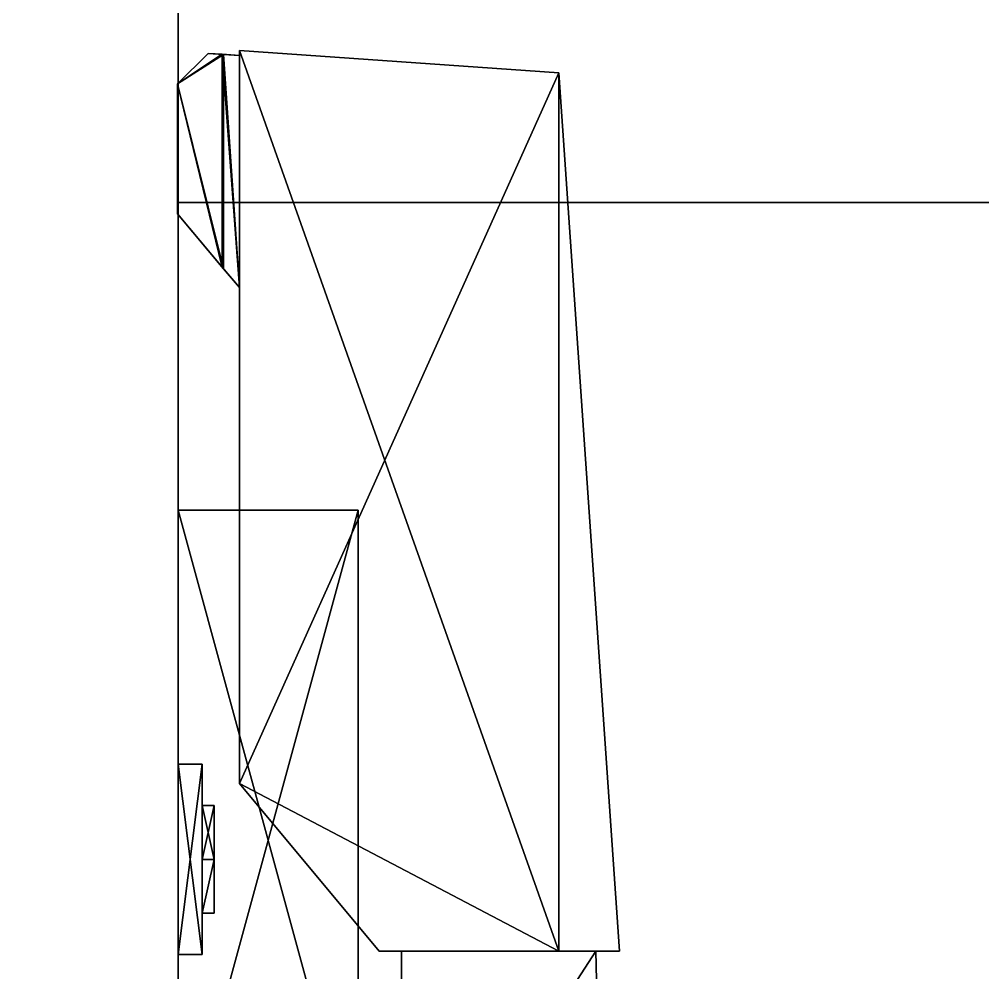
# Model space of a CAD drawing. Extents: x 0 to 3903, y -1756 to 0.
# Drawn here: x 2412.6 to 2475.7, y -688.4 to -626 of the extents above; entities that cross this region are included whole.
import ezdxf

# ---------------------------------------------------------------- set-up
doc = ezdxf.new("R2010")
doc.units = 0
for name, color, linetype in [('LAYER0', 7, 'CONTINUOUS'), ('LAYER1', 7, 'CONTINUOUS'), ('LAYER145', 35, 'CONTINUOUS'), ('LAYER146', 35, 'CONTINUOUS'), ('LAYER55', 7, 'CONTINUOUS'), ('LAYER58', 7, 'CONTINUOUS'), ('LAYER67', 7, 'CONTINUOUS'), ('LAYER75', 253, 'CONTINUOUS'), ('LAYER76', 253, 'CONTINUOUS'), ('LAYER78', 253, 'CONTINUOUS'), ('LAYER79', 253, 'CONTINUOUS')]:
    doc.layers.add(name, color=color, linetype=linetype)

msp = doc.modelspace()

# ---------------------------------------------------------------- linework, layer by layer
at = {"layer": 'LAYER0', "invisible_edges": 1}
for points in [[(3902.994, -18.002), (0.0042, -1756.002), (0.0042, -18.002), (3902.994, -18.002)], [(0.0042, -1756.002), (3902.994, -18.002), (3902.994, -1756.002), (0.0042, -1756.002)], [(3902.994, -1756.002, 5), (0.0042, -18.002, 5), (0.0042, -1756.002, 5), (3902.994, -1756.002, 5)], [(0.0042, -18.002, 5), (3902.994, -1756.002, 5), (3902.994, -18.002, 5), (0.0042, -18.002, 5)]]:
    msp.add_3dface(points, dxfattribs=at)
at = {"layer": 'LAYER145'}
for points, invisible_edges in [([(2405, -168, 885), (2504.26, -310.6499, 885), (2405, -738, 885), (2405, -168, 885)], 3), ([(2504.26, -310.6499, 910), (2405, -168, 910), (2405, -738, 910), (2504.26, -310.6499, 910)], 5), ([(2405, -738, 885), (2504.26, -310.6499, 885), (2500, -343, 885), (2405, -738, 885)], 5), ([(2504.26, -310.6499, 910), (2405, -738, 910), (2500, -343, 910), (2504.26, -310.6499, 910)], 3), ([(2405, -738, 885), (2500, -343, 885), (2500, -543, 885), (2405, -738, 885)], 5), ([(2500, -343, 910), (2405, -738, 910), (2500, -543, 910), (2500, -343, 910)], 3), ([(2405, -738, 885), (2500, -543, 885), (2504.26, -575.3501, 885), (2405, -738, 885)], 5), ([(2500, -543, 910), (2405, -738, 910), (2504.26, -575.3501, 910), (2500, -543, 910)], 3), ([(2405, -738, 885), (2504.26, -575.3501, 885), (2516.75, -605.5, 885), (2405, -738, 885)], 5), ([(2504.26, -575.3501, 910), (2405, -738, 910), (2516.75, -605.5, 910), (2504.26, -575.3501, 910)], 3), ([(2405, -738, 885), (2516.75, -605.5, 885), (2536.61, -631.3899, 885), (2405, -738, 885)], 5), ([(2516.75, -605.5, 910), (2405, -738, 910), (2536.61, -631.3899, 910), (2516.75, -605.5, 910)], 3), ([(2405, -738, 885), (2536.61, -631.3899, 885), (2562.5, -651.25, 885), (2405, -738, 885)], 5), ([(2536.61, -631.3899, 910), (2405, -738, 910), (2562.5, -651.25, 910), (2536.61, -631.3899, 910)], 3), ([(2405, -738, 885), (2562.5, -651.25, 885), (2592.65, -663.74, 885), (2405, -738, 885)], 5), ([(2562.5, -651.25, 910), (2405, -738, 910), (2592.65, -663.74, 910), (2562.5, -651.25, 910)], 3), ([(2405, -738, 885), (2592.65, -663.74, 885), (2625, -668, 885), (2405, -738, 885)], 5), ([(2592.65, -663.74, 910), (2405, -738, 910), (2625, -668, 910), (2592.65, -663.74, 910)], 3), ([(2405, -738, 885), (2625, -668, 885), (3753, -738, 885), (2405, -738, 885)], 3), ([(3753, -738, 910), (2925, -668, 910), (2405, -738, 910), (3753, -738, 910)], 3), ([(2625, -668, 910), (2405, -738, 910), (2925, -668, 910), (2625, -668, 910)], 3)]:
    msp.add_3dface(points, dxfattribs=dict(at, invisible_edges=invisible_edges))
at = {"layer": 'LAYER146'}
for points, invisible_edges in [([(2405, -168, 910), (2423, -186, 910), (2405, -738, 910), (2405, -168, 910)], 3), ([(2423, -186, 930), (2405, -168, 930), (2423, -720, 930), (2423, -186, 930)], 3), ([(2405, -738, 930), (2423, -720, 930), (2405, -168, 930), (2405, -738, 930)], 3), ([(2423, -720, 910), (2405, -738, 910), (2423, -186, 910), (2423, -720, 910)], 3), ([(2423, -720, 930), (2423, -186, 910), (2423, -186, 930), (2423, -720, 930)], 1), ([(2423, -186, 910), (2423, -720, 930), (2423, -720, 910), (2423, -186, 910)], 1)]:
    msp.add_3dface(points, dxfattribs=dict(at, invisible_edges=invisible_edges))
at = {"layer": 'LAYER55', "invisible_edges": 1}
for points in [[(3657, -168, 205.5), (2423, -718, 205.5), (2423, -168, 205.5), (3657, -168, 205.5)], [(2423, -718, 205.5), (3657, -168, 205.5), (3657, -718, 205.5), (2423, -718, 205.5)], [(2423, -168, 223.5), (2423, -718, 205.5), (2423, -718, 223.5), (2423, -168, 223.5)], [(2423, -718, 205.5), (2423, -168, 223.5), (2423, -168, 205.5), (2423, -718, 205.5)], [(3657, -718, 223.5), (2423, -168, 223.5), (2423, -718, 223.5), (3657, -718, 223.5)], [(2423, -168, 223.5), (3657, -718, 223.5), (3657, -168, 223.5), (2423, -168, 223.5)]]:
    msp.add_3dface(points, dxfattribs=at)
at = {"layer": 'LAYER58', "invisible_edges": 1}
for points in [[(2405, -168, 204.5), (2423, -718, 204.5), (2405, -718, 204.5), (2405, -168, 204.5)], [(2423, -718, 204.5), (2405, -168, 204.5), (2423, -168, 204.5), (2423, -718, 204.5)], [(2423, -168, 884.5), (2405, -718, 884.5), (2423, -718, 884.5), (2423, -168, 884.5)], [(2405, -718, 884.5), (2423, -168, 884.5), (2405, -168, 884.5), (2405, -718, 884.5)], [(2423, -168, 884.5), (2423, -718, 204.5), (2423, -168, 204.5), (2423, -168, 884.5)], [(2423, -718, 204.5), (2423, -168, 884.5), (2423, -718, 884.5), (2423, -718, 204.5)]]:
    msp.add_3dface(points, dxfattribs=at)
at = {"layer": 'LAYER67', "invisible_edges": 1}
for points in [[(3657, -638, 866), (2423, -718, 866), (2423, -638, 866), (3657, -638, 866)], [(2423, -718, 866), (3657, -638, 866), (3657, -718, 866), (2423, -718, 866)], [(2423, -638, 884), (2423, -718, 866), (2423, -718, 884), (2423, -638, 884)], [(2423, -718, 866), (2423, -638, 884), (2423, -638, 866), (2423, -718, 866)], [(2423, -638, 884), (3657, -638, 866), (2423, -638, 866), (2423, -638, 884)], [(3657, -638, 866), (2423, -638, 884), (3657, -638, 884), (3657, -638, 866)], [(3657, -718, 884), (2423, -638, 884), (2423, -718, 884), (3657, -718, 884)], [(2423, -638, 884), (3657, -718, 884), (3657, -638, 884), (2423, -638, 884)]]:
    msp.add_3dface(points, dxfattribs=at)
at = {"layer": 'LAYER75'}
for points in [[(2422.95, -630.2314, 316.625), (2425.968, -628.2976, 316.625), (2424.95, -628.2314, 316.625), (2422.95, -630.2314, 316.625)], [(2425.876, -628.2913, 316.025), (2422.95, -630.2314, 316.025), (2424.95, -628.2314, 316.025), (2425.876, -628.2913, 316.025)], [(2422.95, -630.2314, 298.375), (2424.95, -628.2314, 298.375), (2425.968, -628.2976, 298.375), (2422.95, -630.2314, 298.375)], [(2425.876, -628.2913, 298.975), (2424.95, -628.2314, 298.975), (2422.95, -630.2314, 298.975), (2425.876, -628.2913, 298.975)], [(2422.95, -630.2314, 316.625), (2424.95, -628.2314, 316.025), (2422.95, -630.2314, 316.025), (2422.95, -630.2314, 316.625)], [(2424.95, -628.2314, 316.625), (2424.95, -628.2314, 316.025), (2422.95, -630.2314, 316.625), (2424.95, -628.2314, 316.625)], [(2422.95, -630.2314, 298.375), (2422.95, -630.2314, 298.975), (2424.95, -628.2314, 298.975), (2422.95, -630.2314, 298.375)], [(2424.95, -628.2314, 298.375), (2422.95, -630.2314, 298.375), (2424.95, -628.2314, 298.975), (2424.95, -628.2314, 298.375)], [(2425.876, -628.2913, 316.025), (2425.876, -642.2256, 316.025), (2422.95, -630.2314, 316.025), (2425.876, -628.2913, 316.025)], [(2425.876, -628.2913, 298.975), (2422.95, -630.2314, 298.975), (2425.876, -642.2256, 298.975), (2425.876, -628.2913, 298.975)], [(2425.968, -628.2976, 316.625), (2422.95, -630.2314, 316.625), (2425.968, -642.3354, 316.625), (2425.968, -628.2976, 316.625)], [(2425.968, -628.2976, 298.375), (2425.968, -642.3354, 298.375), (2422.95, -630.2314, 298.375), (2425.968, -628.2976, 298.375)], [(2424.95, -628.2314, 316.625), (2425.876, -628.2913, 316.025), (2424.95, -628.2314, 316.025), (2424.95, -628.2314, 316.625)], [(2425.968, -628.2976, 316.625), (2425.876, -628.2913, 316.025), (2424.95, -628.2314, 316.625), (2425.968, -628.2976, 316.625)], [(2424.95, -628.2314, 298.375), (2424.95, -628.2314, 298.975), (2425.876, -628.2913, 298.975), (2424.95, -628.2314, 298.375)], [(2425.968, -628.2976, 298.375), (2424.95, -628.2314, 298.375), (2425.876, -628.2913, 298.975), (2425.968, -628.2976, 298.375)], [(2425.876, -628.2913, 316.025), (2425.968, -628.2976, 316.625), (2427, -628.3699, 315.6709), (2425.876, -628.2913, 316.025)], [(2425.876, -628.2913, 316.025), (2427, -643.5649, 315.6709), (2425.876, -642.2256, 316.025), (2425.876, -628.2913, 316.025)], [(2427, -628.3699, 315.6709), (2427, -643.5649, 315.6709), (2425.876, -628.2913, 316.025), (2427, -628.3699, 315.6709)], [(2425.876, -628.2913, 298.975), (2427, -628.3699, 299.3291), (2425.968, -628.2976, 298.375), (2425.876, -628.2913, 298.975)], [(2425.876, -628.2913, 298.975), (2425.876, -642.2256, 298.975), (2427, -643.5649, 299.3291), (2425.876, -628.2913, 298.975)], [(2427, -628.3699, 299.3291), (2425.876, -628.2913, 298.975), (2427, -643.5649, 299.3291), (2427, -628.3699, 299.3291)], [(2425.968, -628.2976, 316.625), (2427, -643.5649, 316.3), (2427, -628.3699, 316.3), (2425.968, -628.2976, 316.625)], [(2425.968, -642.3354, 316.625), (2427, -643.5649, 316.3), (2425.968, -628.2976, 316.625), (2425.968, -642.3354, 316.625)], [(2425.968, -628.2976, 316.625), (2427, -628.3699, 316.3), (2427, -628.3699, 315.6709), (2425.968, -628.2976, 316.625)], [(2425.968, -628.2976, 298.375), (2427, -628.3699, 298.7), (2427, -643.5649, 298.7), (2425.968, -628.2976, 298.375)], [(2425.968, -642.3354, 298.375), (2425.968, -628.2976, 298.375), (2427, -643.5649, 298.7), (2425.968, -642.3354, 298.375)], [(2425.968, -628.2976, 298.375), (2427, -628.3699, 299.3291), (2427, -628.3699, 298.7), (2425.968, -628.2976, 298.375)], [(2447.926, -687.011, 316.3), (2447.926, -629.5056, 316.3), (2427, -628.0422, 316.3), (2447.926, -687.011, 316.3)], [(2427, -676.0403, 316.3), (2447.926, -687.011, 316.3), (2427, -628.0422, 316.3), (2427, -676.0403, 316.3)], [(2427, -676.0403, 316.3), (2427, -628.0422, 316.3), (2427, -628.0422, 298.7), (2427, -676.0403, 316.3)], [(2427, -676.0403, 298.7), (2427, -676.0403, 316.3), (2427, -628.0422, 298.7), (2427, -676.0403, 298.7)], [(2427, -628.0422, 316.3), (2447.926, -629.5056, 298.7), (2427, -628.0422, 298.7), (2427, -628.0422, 316.3)], [(2447.926, -629.5056, 316.3), (2447.926, -629.5056, 298.7), (2427, -628.0422, 316.3), (2447.926, -629.5056, 316.3)], [(2427, -676.0403, 298.7), (2427, -628.0422, 298.7), (2447.926, -629.5056, 298.7), (2427, -676.0403, 298.7)], [(2447.926, -687.011, 298.7), (2427, -676.0403, 298.7), (2447.926, -629.5056, 298.7), (2447.926, -687.011, 298.7)], [(2447.926, -629.5056, 300.1), (2451.9, -687.011, 300.1), (2447.926, -687.011, 300.1), (2447.926, -629.5056, 300.1)], [(2447.926, -629.5056, 314.9), (2447.926, -687.011, 314.9), (2451.9, -687.011, 314.9), (2447.926, -629.5056, 314.9)], [(2447.926, -629.5056, 300.1), (2447.926, -629.5056, 314.9), (2451.9, -687.011, 314.9), (2447.926, -629.5056, 300.1)], [(2451.9, -687.011, 300.1), (2447.926, -629.5056, 300.1), (2451.9, -687.011, 314.9), (2451.9, -687.011, 300.1)], [(2447.926, -629.5056, 300.1), (2447.926, -687.011, 300.1), (2447.926, -687.011, 298.7), (2447.926, -629.5056, 300.1)], [(2447.926, -629.5056, 298.7), (2447.926, -629.5056, 300.1), (2447.926, -687.011, 298.7), (2447.926, -629.5056, 298.7)], [(2447.926, -687.011, 316.3), (2447.926, -629.5056, 314.9), (2447.926, -629.5056, 316.3), (2447.926, -687.011, 316.3)], [(2447.926, -687.011, 314.9), (2447.926, -629.5056, 314.9), (2447.926, -687.011, 316.3), (2447.926, -687.011, 314.9)], [(2422.95, -630.2314, 316.625), (2422.95, -638.7385, 316.625), (2425.968, -642.3354, 316.625), (2422.95, -630.2314, 316.625)], [(2422.95, -630.2314, 316.625), (2422.95, -630.2314, 316.025), (2422.95, -638.7385, 316.025), (2422.95, -630.2314, 316.625)], [(2422.95, -638.7385, 316.625), (2422.95, -630.2314, 316.625), (2422.95, -638.7385, 316.025), (2422.95, -638.7385, 316.625)], [(2422.95, -630.2314, 316.025), (2425.876, -642.2256, 316.025), (2422.95, -638.7385, 316.025), (2422.95, -630.2314, 316.025)], [(2422.95, -630.2314, 298.375), (2425.968, -642.3354, 298.375), (2422.95, -638.7385, 298.375), (2422.95, -630.2314, 298.375)], [(2422.95, -630.2314, 298.375), (2422.95, -638.7385, 298.975), (2422.95, -630.2314, 298.975), (2422.95, -630.2314, 298.375)], [(2422.95, -638.7385, 298.375), (2422.95, -638.7385, 298.975), (2422.95, -630.2314, 298.375), (2422.95, -638.7385, 298.375)], [(2422.95, -630.2314, 298.975), (2422.95, -638.7385, 298.975), (2425.876, -642.2256, 298.975), (2422.95, -630.2314, 298.975)], [(2422.95, -638.7385, 316.625), (2422.95, -638.7385, 316.025), (2425.876, -642.2256, 316.025), (2422.95, -638.7385, 316.625)], [(2425.968, -642.3354, 316.625), (2422.95, -638.7385, 316.625), (2425.876, -642.2256, 316.025), (2425.968, -642.3354, 316.625)], [(2422.95, -638.7385, 298.375), (2425.876, -642.2256, 298.975), (2422.95, -638.7385, 298.975), (2422.95, -638.7385, 298.375)], [(2425.968, -642.3354, 298.375), (2425.876, -642.2256, 298.975), (2422.95, -638.7385, 298.375), (2425.968, -642.3354, 298.375)], [(2425.968, -642.3354, 316.625), (2425.876, -642.2256, 316.025), (2427, -643.5649, 315.6709), (2425.968, -642.3354, 316.625)], [(2425.968, -642.3354, 298.375), (2427, -643.5649, 299.3291), (2425.876, -642.2256, 298.975), (2425.968, -642.3354, 298.375)], [(2427, -643.5649, 316.3), (2425.968, -642.3354, 316.625), (2427, -643.5649, 315.6709), (2427, -643.5649, 316.3)], [(2427, -643.5649, 298.7), (2427, -643.5649, 299.3291), (2425.968, -642.3354, 298.375), (2427, -643.5649, 298.7)], [(2427, -676.0403, 316.3), (2436.142, -687.011, 316.3), (2447.926, -687.011, 316.3), (2427, -676.0403, 316.3)], [(2436.142, -687.011, 298.7), (2427, -676.0403, 298.7), (2447.926, -687.011, 298.7), (2436.142, -687.011, 298.7)], [(2427, -676.0403, 316.3), (2427, -676.0403, 298.7), (2436.142, -687.011, 298.7), (2427, -676.0403, 316.3)], [(2436.142, -687.011, 316.3), (2427, -676.0403, 316.3), (2436.142, -687.011, 298.7), (2436.142, -687.011, 316.3)], [(2436.142, -687.011, 316.3), (2447.926, -687.011, 298.7), (2447.926, -687.011, 316.3), (2436.142, -687.011, 316.3)], [(2436.142, -687.011, 298.7), (2447.926, -687.011, 298.7), (2436.142, -687.011, 316.3), (2436.142, -687.011, 298.7)], [(2437.625, -706.666, 314.2), (2450.725, -704.2454, 314.2), (2450.334, -687.011, 314.2), (2437.625, -706.666, 314.2)], [(2437.625, -687.011, 314.2), (2437.625, -706.666, 314.2), (2450.334, -687.011, 314.2), (2437.625, -687.011, 314.2)], [(2437.625, -706.666, 300.8), (2450.334, -687.011, 300.8), (2450.725, -704.2454, 300.8), (2437.625, -706.666, 300.8)], [(2437.625, -687.011, 300.8), (2450.334, -687.011, 300.8), (2437.625, -706.666, 300.8), (2437.625, -687.011, 300.8)], [(2437.625, -706.666, 314.2), (2437.625, -687.011, 300.8), (2437.625, -706.666, 300.8), (2437.625, -706.666, 314.2)], [(2437.625, -687.011, 314.2), (2437.625, -687.011, 300.8), (2437.625, -706.666, 314.2), (2437.625, -687.011, 314.2)], [(2447.926, -687.011, 314.9), (2451.9, -687.011, 300.1), (2451.9, -687.011, 314.9), (2447.926, -687.011, 314.9)], [(2447.926, -687.011, 300.1), (2451.9, -687.011, 300.1), (2447.926, -687.011, 314.9), (2447.926, -687.011, 300.1)], [(2450.334, -687.011, 314.2), (2450.725, -704.2454, 314.2), (2450.725, -704.2454, 300.8), (2450.334, -687.011, 314.2)], [(2450.334, -687.011, 300.8), (2450.334, -687.011, 314.2), (2450.725, -704.2454, 300.8), (2450.334, -687.011, 300.8)]]:
    msp.add_3dface(points, dxfattribs=at)
at = {"layer": 'LAYER76'}
for points in [[(2423, -658.1428, 301.5), (2434.78, -701.3635, 301.5), (2423, -701.3635, 301.5), (2423, -658.1428, 301.5)], [(2434.78, -658.1428, 301.5), (2434.78, -701.3635, 301.5), (2423, -658.1428, 301.5), (2434.78, -658.1428, 301.5)], [(2423, -658.1428, 313.5), (2434.78, -658.1428, 301.5), (2423, -658.1428, 301.5), (2423, -658.1428, 313.5)], [(2434.78, -658.1428, 313.5), (2434.78, -658.1428, 301.5), (2423, -658.1428, 313.5), (2434.78, -658.1428, 313.5)], [(2423, -701.3635, 313.5), (2434.78, -658.1428, 313.5), (2423, -658.1428, 313.5), (2423, -701.3635, 313.5)], [(2434.78, -701.3635, 313.5), (2434.78, -658.1428, 313.5), (2423, -701.3635, 313.5), (2434.78, -701.3635, 313.5)], [(2434.78, -658.1428, 301.5), (2434.78, -701.3635, 313.5), (2434.78, -701.3635, 301.5), (2434.78, -658.1428, 301.5)], [(2434.78, -658.1428, 313.5), (2434.78, -701.3635, 313.5), (2434.78, -658.1428, 301.5), (2434.78, -658.1428, 313.5)], [(2423, -674.7661, 330.5), (2423, -687.2339, 330.5), (2424.571, -687.2339, 330.5), (2423, -674.7661, 330.5)], [(2424.571, -674.7661, 330.5), (2423, -674.7661, 330.5), (2424.571, -687.2339, 330.5), (2424.571, -674.7661, 330.5)], [(2423, -674.7661, 284.5), (2423, -674.7661, 330.5), (2424.571, -674.7661, 330.5), (2423, -674.7661, 284.5)], [(2424.571, -674.7661, 284.5), (2423, -674.7661, 284.5), (2424.571, -674.7661, 330.5), (2424.571, -674.7661, 284.5)], [(2423, -687.2339, 284.5), (2423, -674.7661, 284.5), (2424.571, -674.7661, 284.5), (2423, -687.2339, 284.5)], [(2424.571, -687.2339, 284.5), (2423, -687.2339, 284.5), (2424.571, -674.7661, 284.5), (2424.571, -687.2339, 284.5)], [(2424.571, -674.7661, 330.5), (2424.571, -687.2339, 330.5), (2424.571, -687.2339, 284.5), (2424.571, -674.7661, 330.5)], [(2424.571, -674.7661, 284.5), (2424.571, -674.7661, 330.5), (2424.571, -687.2339, 284.5), (2424.571, -674.7661, 284.5)], [(2424.571, -681, 319.2574), (2425.356, -677.4736, 323.5), (2425.356, -681, 319.2574), (2424.571, -681, 319.2574)], [(2424.571, -677.4736, 323.5), (2425.356, -677.4736, 323.5), (2424.571, -681, 319.2574), (2424.571, -677.4736, 323.5)], [(2424.571, -677.4736, 323.5), (2425.356, -681, 327.7426), (2425.356, -677.4736, 323.5), (2424.571, -677.4736, 323.5)], [(2424.571, -681, 327.7426), (2425.356, -681, 327.7426), (2424.571, -677.4736, 323.5), (2424.571, -681, 327.7426)], [(2424.571, -681, 319.2574), (2424.571, -677.4736, 323.5), (2424.571, -681, 327.7426), (2424.571, -681, 319.2574)], [(2424.571, -681, 287.2574), (2425.356, -677.4736, 291.5), (2425.356, -681, 287.2574), (2424.571, -681, 287.2574)], [(2424.571, -677.4736, 291.5), (2425.356, -677.4736, 291.5), (2424.571, -681, 287.2574), (2424.571, -677.4736, 291.5)], [(2424.571, -677.4736, 291.5), (2425.356, -681, 295.7426), (2425.356, -677.4736, 291.5), (2424.571, -677.4736, 291.5)], [(2424.571, -681, 295.7426), (2425.356, -681, 295.7426), (2424.571, -677.4736, 291.5), (2424.571, -681, 295.7426)], [(2424.571, -681, 287.2574), (2424.571, -677.4736, 291.5), (2424.571, -681, 295.7426), (2424.571, -681, 287.2574)], [(2425.356, -684.5264, 323.5), (2425.356, -677.4736, 323.5), (2425.356, -681, 327.7426), (2425.356, -684.5264, 323.5)], [(2425.356, -681, 319.2574), (2425.356, -677.4736, 323.5), (2425.356, -684.5264, 323.5), (2425.356, -681, 319.2574)], [(2425.356, -684.5264, 291.5), (2425.356, -677.4736, 291.5), (2425.356, -681, 295.7426), (2425.356, -684.5264, 291.5)], [(2425.356, -681, 287.2574), (2425.356, -677.4736, 291.5), (2425.356, -684.5264, 291.5), (2425.356, -681, 287.2574)], [(2424.571, -684.5264, 323.5), (2425.356, -681, 319.2574), (2425.356, -684.5264, 323.5), (2424.571, -684.5264, 323.5)], [(2424.571, -681, 319.2574), (2425.356, -681, 319.2574), (2424.571, -684.5264, 323.5), (2424.571, -681, 319.2574)], [(2424.571, -684.5264, 323.5), (2424.571, -681, 319.2574), (2424.571, -681, 327.7426), (2424.571, -684.5264, 323.5)], [(2424.571, -684.5264, 323.5), (2425.356, -681, 327.7426), (2424.571, -681, 327.7426), (2424.571, -684.5264, 323.5)], [(2425.356, -684.5264, 323.5), (2425.356, -681, 327.7426), (2424.571, -684.5264, 323.5), (2425.356, -684.5264, 323.5)], [(2424.571, -684.5264, 291.5), (2425.356, -681, 287.2574), (2425.356, -684.5264, 291.5), (2424.571, -684.5264, 291.5)], [(2424.571, -681, 287.2574), (2425.356, -681, 287.2574), (2424.571, -684.5264, 291.5), (2424.571, -681, 287.2574)], [(2424.571, -684.5264, 291.5), (2424.571, -681, 287.2574), (2424.571, -681, 295.7426), (2424.571, -684.5264, 291.5)], [(2424.571, -684.5264, 291.5), (2425.356, -681, 295.7426), (2424.571, -681, 295.7426), (2424.571, -684.5264, 291.5)], [(2425.356, -684.5264, 291.5), (2425.356, -681, 295.7426), (2424.571, -684.5264, 291.5), (2425.356, -684.5264, 291.5)], [(2424.571, -687.2339, 330.5), (2423, -687.2339, 330.5), (2423, -687.2339, 284.5), (2424.571, -687.2339, 330.5)], [(2424.571, -687.2339, 284.5), (2424.571, -687.2339, 330.5), (2423, -687.2339, 284.5), (2424.571, -687.2339, 284.5)]]:
    msp.add_3dface(points, dxfattribs=at)
at = {"layer": 'LAYER78'}
for points in [[(2422.95, -630.2314, 790.625), (2425.968, -628.2976, 790.625), (2424.95, -628.2314, 790.625), (2422.95, -630.2314, 790.625)], [(2425.876, -628.2913, 790.025), (2422.95, -630.2314, 790.025), (2424.95, -628.2314, 790.025), (2425.876, -628.2913, 790.025)], [(2422.95, -630.2314, 772.375), (2424.95, -628.2314, 772.375), (2425.968, -628.2976, 772.375), (2422.95, -630.2314, 772.375)], [(2425.876, -628.2913, 772.975), (2424.95, -628.2314, 772.975), (2422.95, -630.2314, 772.975), (2425.876, -628.2913, 772.975)], [(2422.95, -630.2314, 790.625), (2424.95, -628.2314, 790.025), (2422.95, -630.2314, 790.025), (2422.95, -630.2314, 790.625)], [(2424.95, -628.2314, 790.625), (2424.95, -628.2314, 790.025), (2422.95, -630.2314, 790.625), (2424.95, -628.2314, 790.625)], [(2422.95, -630.2314, 772.375), (2422.95, -630.2314, 772.975), (2424.95, -628.2314, 772.975), (2422.95, -630.2314, 772.375)], [(2424.95, -628.2314, 772.375), (2422.95, -630.2314, 772.375), (2424.95, -628.2314, 772.975), (2424.95, -628.2314, 772.375)], [(2425.876, -628.2913, 790.025), (2425.876, -642.2256, 790.025), (2422.95, -630.2314, 790.025), (2425.876, -628.2913, 790.025)], [(2425.876, -628.2913, 772.975), (2422.95, -630.2314, 772.975), (2425.876, -642.2256, 772.975), (2425.876, -628.2913, 772.975)], [(2425.968, -628.2976, 790.625), (2422.95, -630.2314, 790.625), (2425.968, -642.3354, 790.625), (2425.968, -628.2976, 790.625)], [(2425.968, -628.2976, 772.375), (2425.968, -642.3354, 772.375), (2422.95, -630.2314, 772.375), (2425.968, -628.2976, 772.375)], [(2424.95, -628.2314, 790.625), (2425.876, -628.2913, 790.025), (2424.95, -628.2314, 790.025), (2424.95, -628.2314, 790.625)], [(2425.968, -628.2976, 790.625), (2425.876, -628.2913, 790.025), (2424.95, -628.2314, 790.625), (2425.968, -628.2976, 790.625)], [(2424.95, -628.2314, 772.375), (2424.95, -628.2314, 772.975), (2425.876, -628.2913, 772.975), (2424.95, -628.2314, 772.375)], [(2425.968, -628.2976, 772.375), (2424.95, -628.2314, 772.375), (2425.876, -628.2913, 772.975), (2425.968, -628.2976, 772.375)], [(2425.876, -628.2913, 790.025), (2425.968, -628.2976, 790.625), (2427, -628.3699, 789.671), (2425.876, -628.2913, 790.025)], [(2425.876, -628.2913, 790.025), (2427, -643.5649, 789.671), (2425.876, -642.2256, 790.025), (2425.876, -628.2913, 790.025)], [(2427, -628.3699, 789.671), (2427, -643.5649, 789.671), (2425.876, -628.2913, 790.025), (2427, -628.3699, 789.671)], [(2425.876, -628.2913, 772.975), (2427, -628.3699, 773.329), (2425.968, -628.2976, 772.375), (2425.876, -628.2913, 772.975)], [(2425.876, -628.2913, 772.975), (2425.876, -642.2256, 772.975), (2427, -643.5649, 773.329), (2425.876, -628.2913, 772.975)], [(2427, -628.3699, 773.329), (2425.876, -628.2913, 772.975), (2427, -643.5649, 773.329), (2427, -628.3699, 773.329)], [(2425.968, -628.2976, 790.625), (2427, -643.5649, 790.3), (2427, -628.3699, 790.3), (2425.968, -628.2976, 790.625)], [(2425.968, -642.3354, 790.625), (2427, -643.5649, 790.3), (2425.968, -628.2976, 790.625), (2425.968, -642.3354, 790.625)], [(2425.968, -628.2976, 790.625), (2427, -628.3699, 790.3), (2427, -628.3699, 789.671), (2425.968, -628.2976, 790.625)], [(2425.968, -628.2976, 772.375), (2427, -628.3699, 772.7), (2427, -643.5649, 772.7), (2425.968, -628.2976, 772.375)], [(2425.968, -642.3354, 772.375), (2425.968, -628.2976, 772.375), (2427, -643.5649, 772.7), (2425.968, -642.3354, 772.375)], [(2425.968, -628.2976, 772.375), (2427, -628.3699, 773.329), (2427, -628.3699, 772.7), (2425.968, -628.2976, 772.375)], [(2447.926, -687.011, 790.3), (2447.926, -629.5056, 790.3), (2427, -628.0422, 790.3), (2447.926, -687.011, 790.3)], [(2427, -676.0403, 790.3), (2447.926, -687.011, 790.3), (2427, -628.0422, 790.3), (2427, -676.0403, 790.3)], [(2427, -676.0403, 790.3), (2427, -628.0422, 790.3), (2427, -628.0422, 772.7), (2427, -676.0403, 790.3)], [(2427, -676.0403, 772.7), (2427, -676.0403, 790.3), (2427, -628.0422, 772.7), (2427, -676.0403, 772.7)], [(2427, -628.0422, 790.3), (2447.926, -629.5056, 772.7), (2427, -628.0422, 772.7), (2427, -628.0422, 790.3)], [(2447.926, -629.5056, 790.3), (2447.926, -629.5056, 772.7), (2427, -628.0422, 790.3), (2447.926, -629.5056, 790.3)], [(2427, -676.0403, 772.7), (2427, -628.0422, 772.7), (2447.926, -629.5056, 772.7), (2427, -676.0403, 772.7)], [(2447.926, -687.011, 772.7), (2427, -676.0403, 772.7), (2447.926, -629.5056, 772.7), (2447.926, -687.011, 772.7)], [(2447.926, -629.5056, 774.1), (2451.9, -687.011, 774.1), (2447.926, -687.011, 774.1), (2447.926, -629.5056, 774.1)], [(2447.926, -629.5056, 788.9), (2447.926, -687.011, 788.9), (2451.9, -687.011, 788.9), (2447.926, -629.5056, 788.9)], [(2447.926, -629.5056, 774.1), (2447.926, -629.5056, 788.9), (2451.9, -687.011, 788.9), (2447.926, -629.5056, 774.1)], [(2451.9, -687.011, 774.1), (2447.926, -629.5056, 774.1), (2451.9, -687.011, 788.9), (2451.9, -687.011, 774.1)], [(2447.926, -629.5056, 774.1), (2447.926, -687.011, 774.1), (2447.926, -687.011, 772.7), (2447.926, -629.5056, 774.1)], [(2447.926, -629.5056, 772.7), (2447.926, -629.5056, 774.1), (2447.926, -687.011, 772.7), (2447.926, -629.5056, 772.7)], [(2447.926, -687.011, 790.3), (2447.926, -629.5056, 788.9), (2447.926, -629.5056, 790.3), (2447.926, -687.011, 790.3)], [(2447.926, -687.011, 788.9), (2447.926, -629.5056, 788.9), (2447.926, -687.011, 790.3), (2447.926, -687.011, 788.9)], [(2422.95, -630.2314, 790.625), (2422.95, -638.7385, 790.625), (2425.968, -642.3354, 790.625), (2422.95, -630.2314, 790.625)], [(2422.95, -630.2314, 790.625), (2422.95, -630.2314, 790.025), (2422.95, -638.7385, 790.025), (2422.95, -630.2314, 790.625)], [(2422.95, -638.7385, 790.625), (2422.95, -630.2314, 790.625), (2422.95, -638.7385, 790.025), (2422.95, -638.7385, 790.625)], [(2422.95, -630.2314, 790.025), (2425.876, -642.2256, 790.025), (2422.95, -638.7385, 790.025), (2422.95, -630.2314, 790.025)], [(2422.95, -630.2314, 772.375), (2425.968, -642.3354, 772.375), (2422.95, -638.7385, 772.375), (2422.95, -630.2314, 772.375)], [(2422.95, -630.2314, 772.375), (2422.95, -638.7385, 772.975), (2422.95, -630.2314, 772.975), (2422.95, -630.2314, 772.375)], [(2422.95, -638.7385, 772.375), (2422.95, -638.7385, 772.975), (2422.95, -630.2314, 772.375), (2422.95, -638.7385, 772.375)], [(2422.95, -630.2314, 772.975), (2422.95, -638.7385, 772.975), (2425.876, -642.2256, 772.975), (2422.95, -630.2314, 772.975)], [(2422.95, -638.7385, 790.625), (2422.95, -638.7385, 790.025), (2425.876, -642.2256, 790.025), (2422.95, -638.7385, 790.625)], [(2425.968, -642.3354, 790.625), (2422.95, -638.7385, 790.625), (2425.876, -642.2256, 790.025), (2425.968, -642.3354, 790.625)], [(2422.95, -638.7385, 772.375), (2425.876, -642.2256, 772.975), (2422.95, -638.7385, 772.975), (2422.95, -638.7385, 772.375)], [(2425.968, -642.3354, 772.375), (2425.876, -642.2256, 772.975), (2422.95, -638.7385, 772.375), (2425.968, -642.3354, 772.375)], [(2425.968, -642.3354, 790.625), (2425.876, -642.2256, 790.025), (2427, -643.5649, 789.671), (2425.968, -642.3354, 790.625)], [(2425.968, -642.3354, 772.375), (2427, -643.5649, 773.329), (2425.876, -642.2256, 772.975), (2425.968, -642.3354, 772.375)], [(2427, -643.5649, 790.3), (2425.968, -642.3354, 790.625), (2427, -643.5649, 789.671), (2427, -643.5649, 790.3)], [(2427, -643.5649, 772.7), (2427, -643.5649, 773.329), (2425.968, -642.3354, 772.375), (2427, -643.5649, 772.7)], [(2427, -676.0403, 790.3), (2436.142, -687.011, 790.3), (2447.926, -687.011, 790.3), (2427, -676.0403, 790.3)], [(2436.142, -687.011, 772.7), (2427, -676.0403, 772.7), (2447.926, -687.011, 772.7), (2436.142, -687.011, 772.7)], [(2427, -676.0403, 790.3), (2427, -676.0403, 772.7), (2436.142, -687.011, 772.7), (2427, -676.0403, 790.3)], [(2436.142, -687.011, 790.3), (2427, -676.0403, 790.3), (2436.142, -687.011, 772.7), (2436.142, -687.011, 790.3)], [(2436.142, -687.011, 790.3), (2447.926, -687.011, 772.7), (2447.926, -687.011, 790.3), (2436.142, -687.011, 790.3)], [(2436.142, -687.011, 772.7), (2447.926, -687.011, 772.7), (2436.142, -687.011, 790.3), (2436.142, -687.011, 772.7)], [(2437.625, -706.666, 788.2), (2450.725, -704.2454, 788.2), (2450.334, -687.011, 788.2), (2437.625, -706.666, 788.2)], [(2437.625, -687.011, 788.2), (2437.625, -706.666, 788.2), (2450.334, -687.011, 788.2), (2437.625, -687.011, 788.2)], [(2437.625, -706.666, 774.8), (2450.334, -687.011, 774.8), (2450.725, -704.2454, 774.8), (2437.625, -706.666, 774.8)], [(2437.625, -687.011, 774.8), (2450.334, -687.011, 774.8), (2437.625, -706.666, 774.8), (2437.625, -687.011, 774.8)], [(2437.625, -706.666, 788.2), (2437.625, -687.011, 774.8), (2437.625, -706.666, 774.8), (2437.625, -706.666, 788.2)], [(2437.625, -687.011, 788.2), (2437.625, -687.011, 774.8), (2437.625, -706.666, 788.2), (2437.625, -687.011, 788.2)], [(2447.926, -687.011, 788.9), (2451.9, -687.011, 774.1), (2451.9, -687.011, 788.9), (2447.926, -687.011, 788.9)], [(2447.926, -687.011, 774.1), (2451.9, -687.011, 774.1), (2447.926, -687.011, 788.9), (2447.926, -687.011, 774.1)], [(2450.334, -687.011, 788.2), (2450.725, -704.2454, 788.2), (2450.725, -704.2454, 774.8), (2450.334, -687.011, 788.2)], [(2450.334, -687.011, 774.8), (2450.334, -687.011, 788.2), (2450.725, -704.2454, 774.8), (2450.334, -687.011, 774.8)]]:
    msp.add_3dface(points, dxfattribs=at)
at = {"layer": 'LAYER79'}
for points in [[(2423, -658.1428, 775.5), (2434.78, -701.3635, 775.5), (2423, -701.3635, 775.5), (2423, -658.1428, 775.5)], [(2434.78, -658.1428, 775.5), (2434.78, -701.3635, 775.5), (2423, -658.1428, 775.5), (2434.78, -658.1428, 775.5)], [(2423, -658.1428, 787.5), (2434.78, -658.1428, 775.5), (2423, -658.1428, 775.5), (2423, -658.1428, 787.5)], [(2434.78, -658.1428, 787.5), (2434.78, -658.1428, 775.5), (2423, -658.1428, 787.5), (2434.78, -658.1428, 787.5)], [(2423, -701.3635, 787.5), (2434.78, -658.1428, 787.5), (2423, -658.1428, 787.5), (2423, -701.3635, 787.5)], [(2434.78, -701.3635, 787.5), (2434.78, -658.1428, 787.5), (2423, -701.3635, 787.5), (2434.78, -701.3635, 787.5)], [(2434.78, -658.1428, 775.5), (2434.78, -701.3635, 787.5), (2434.78, -701.3635, 775.5), (2434.78, -658.1428, 775.5)], [(2434.78, -658.1428, 787.5), (2434.78, -701.3635, 787.5), (2434.78, -658.1428, 775.5), (2434.78, -658.1428, 787.5)], [(2423, -674.7661, 804.5), (2423, -687.2339, 804.5), (2424.571, -687.2339, 804.5), (2423, -674.7661, 804.5)], [(2424.571, -674.7661, 804.5), (2423, -674.7661, 804.5), (2424.571, -687.2339, 804.5), (2424.571, -674.7661, 804.5)], [(2423, -674.7661, 758.5), (2423, -674.7661, 804.5), (2424.571, -674.7661, 804.5), (2423, -674.7661, 758.5)], [(2424.571, -674.7661, 758.5), (2423, -674.7661, 758.5), (2424.571, -674.7661, 804.5), (2424.571, -674.7661, 758.5)], [(2423, -687.2339, 758.5), (2423, -674.7661, 758.5), (2424.571, -674.7661, 758.5), (2423, -687.2339, 758.5)], [(2424.571, -687.2339, 758.5), (2423, -687.2339, 758.5), (2424.571, -674.7661, 758.5), (2424.571, -687.2339, 758.5)], [(2424.571, -674.7661, 804.5), (2424.571, -687.2339, 804.5), (2424.571, -687.2339, 758.5), (2424.571, -674.7661, 804.5)], [(2424.571, -674.7661, 758.5), (2424.571, -674.7661, 804.5), (2424.571, -687.2339, 758.5), (2424.571, -674.7661, 758.5)], [(2424.571, -681, 793.2574), (2425.356, -677.4736, 797.5), (2425.356, -681, 793.2574), (2424.571, -681, 793.2574)], [(2424.571, -677.4736, 797.5), (2425.356, -677.4736, 797.5), (2424.571, -681, 793.2574), (2424.571, -677.4736, 797.5)], [(2424.571, -677.4736, 797.5), (2425.356, -681, 801.7426), (2425.356, -677.4736, 797.5), (2424.571, -677.4736, 797.5)], [(2424.571, -681, 801.7426), (2425.356, -681, 801.7426), (2424.571, -677.4736, 797.5), (2424.571, -681, 801.7426)], [(2424.571, -681, 793.2574), (2424.571, -677.4736, 797.5), (2424.571, -681, 801.7426), (2424.571, -681, 793.2574)], [(2424.571, -681, 761.2574), (2425.356, -677.4736, 765.5), (2425.356, -681, 761.2574), (2424.571, -681, 761.2574)], [(2424.571, -677.4736, 765.5), (2425.356, -677.4736, 765.5), (2424.571, -681, 761.2574), (2424.571, -677.4736, 765.5)], [(2424.571, -677.4736, 765.5), (2425.356, -681, 769.7426), (2425.356, -677.4736, 765.5), (2424.571, -677.4736, 765.5)], [(2424.571, -681, 769.7426), (2425.356, -681, 769.7426), (2424.571, -677.4736, 765.5), (2424.571, -681, 769.7426)], [(2424.571, -681, 761.2574), (2424.571, -677.4736, 765.5), (2424.571, -681, 769.7426), (2424.571, -681, 761.2574)], [(2425.356, -684.5264, 797.5), (2425.356, -677.4736, 797.5), (2425.356, -681, 801.7426), (2425.356, -684.5264, 797.5)], [(2425.356, -681, 793.2574), (2425.356, -677.4736, 797.5), (2425.356, -684.5264, 797.5), (2425.356, -681, 793.2574)], [(2425.356, -684.5264, 765.5), (2425.356, -677.4736, 765.5), (2425.356, -681, 769.7426), (2425.356, -684.5264, 765.5)], [(2425.356, -681, 761.2574), (2425.356, -677.4736, 765.5), (2425.356, -684.5264, 765.5), (2425.356, -681, 761.2574)], [(2424.571, -684.5264, 797.5), (2425.356, -681, 793.2574), (2425.356, -684.5264, 797.5), (2424.571, -684.5264, 797.5)], [(2424.571, -681, 793.2574), (2425.356, -681, 793.2574), (2424.571, -684.5264, 797.5), (2424.571, -681, 793.2574)], [(2424.571, -684.5264, 797.5), (2424.571, -681, 793.2574), (2424.571, -681, 801.7426), (2424.571, -684.5264, 797.5)], [(2424.571, -684.5264, 797.5), (2425.356, -681, 801.7426), (2424.571, -681, 801.7426), (2424.571, -684.5264, 797.5)], [(2425.356, -684.5264, 797.5), (2425.356, -681, 801.7426), (2424.571, -684.5264, 797.5), (2425.356, -684.5264, 797.5)], [(2424.571, -684.5264, 765.5), (2425.356, -681, 761.2574), (2425.356, -684.5264, 765.5), (2424.571, -684.5264, 765.5)], [(2424.571, -681, 761.2574), (2425.356, -681, 761.2574), (2424.571, -684.5264, 765.5), (2424.571, -681, 761.2574)], [(2424.571, -684.5264, 765.5), (2424.571, -681, 761.2574), (2424.571, -681, 769.7426), (2424.571, -684.5264, 765.5)], [(2424.571, -684.5264, 765.5), (2425.356, -681, 769.7426), (2424.571, -681, 769.7426), (2424.571, -684.5264, 765.5)], [(2425.356, -684.5264, 765.5), (2425.356, -681, 769.7426), (2424.571, -684.5264, 765.5), (2425.356, -684.5264, 765.5)], [(2424.571, -687.2339, 804.5), (2423, -687.2339, 804.5), (2423, -687.2339, 758.5), (2424.571, -687.2339, 804.5)], [(2424.571, -687.2339, 758.5), (2424.571, -687.2339, 804.5), (2423, -687.2339, 758.5), (2424.571, -687.2339, 758.5)]]:
    msp.add_3dface(points, dxfattribs=at)

# ---------------------------------------------------------------- meshes
at = {"layer": 'LAYER1'}
mesh = msp.add_polymesh((5, 2), dxfattribs=at)
for k, corner in enumerate([(150.0001, -168.0002, 2955), (150.0001, -1606, 2955), (3752.999, -168.0002, 2955), (150.0001, -168.0002, 2955), (3752.999, -1606, 2955), (3752.999, -168.0002, 2955), (150, -1606, 2955), (3752.999, -1606, 2955), (0, -1756, 2955), (3902.999, -1756, 2955)]):
    mesh.set_mesh_vertex(divmod(k, 2), corner)

doc.saveas('drawing.dxf')
